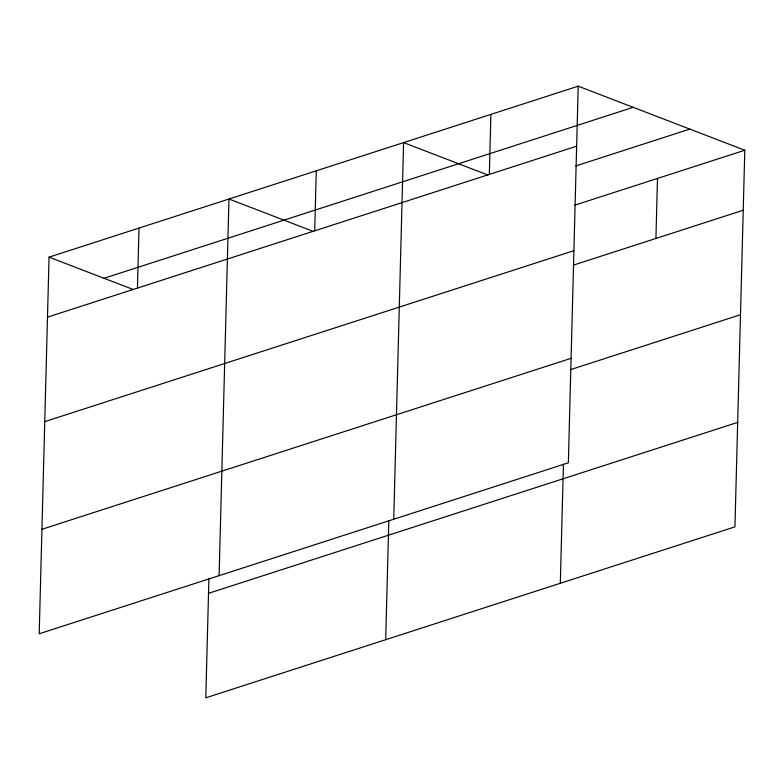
<?xml version="1.0" encoding="UTF-8"?>
<svg xmlns="http://www.w3.org/2000/svg" width="784" height="784" viewBox="0 0 784 784"><rect width="100%" height="100%" fill="white"/><g stroke="black" fill="none" stroke-linecap="round" stroke-linejoin="round"><path stroke-width="1.18" d="M49.059 257.142L39.2 633.766L568.351 462.815L578.21 86.181L49.059 257.142L133.486 289.6M137.445 288.091L139.013 228.075M208.907 578.651L205.79 697.819L734.941 526.858L744.8 150.234L578.21 86.181M219.108 575.642L228.977 199.018L313.404 231.476M314.707 230.819L316.285 170.814M385.699 639.685L388.815 520.527M393.735 519.224L403.593 142.6L488.02 175.057M489.334 174.401L490.902 114.395M560.315 583.276L563.441 464.108M655.914 238.454L657.492 178.438M104.037 278.281L633.188 107.32M47.491 317.157L576.642 146.196M575.74 165.953L689.822 129.095M574.839 205.143L744.8 150.234M44.757 421.635L573.908 250.684M573.261 265.159L743.232 210.249M41.934 529.288L571.085 358.327M570.527 369.636L740.488 314.727M208.524 593.331L737.675 422.38"/></g></svg>
